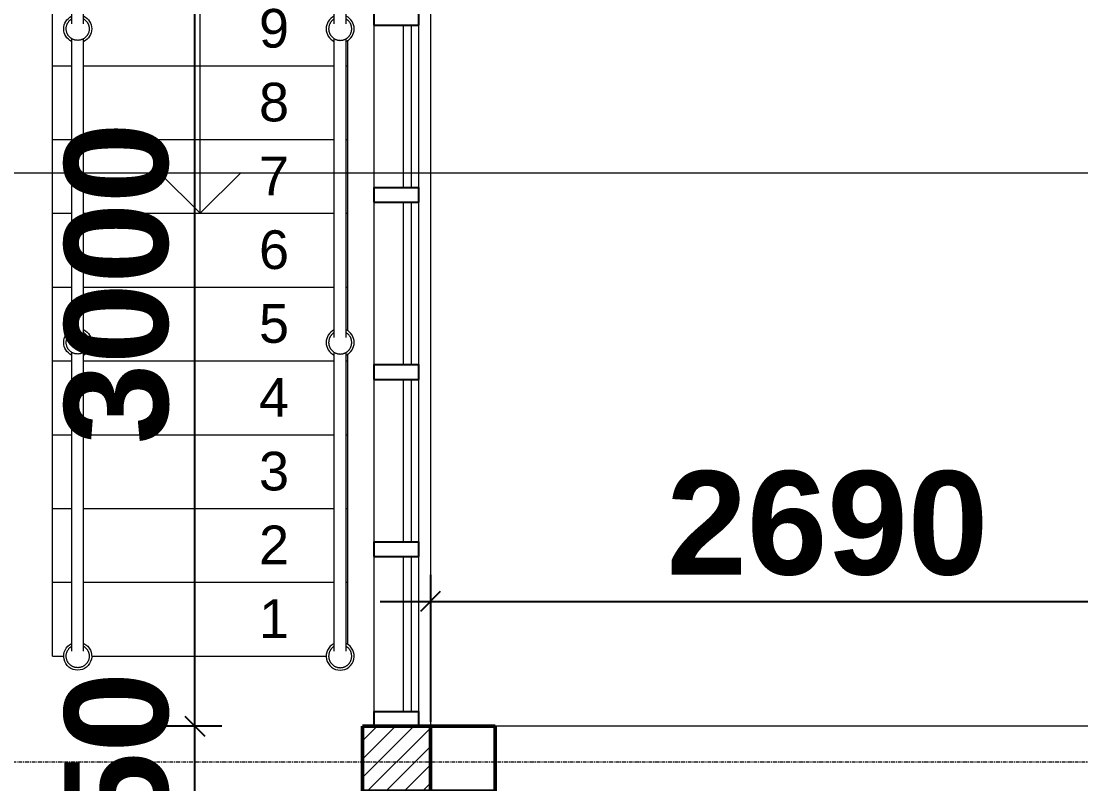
# Model space of a CAD drawing. Header units: inches. Extents: x 22 to 382261, y 22 to 371281.
# Drawn here: x 13783 to 17373, y 171582 to 174165 of the extents above; entities that cross this region are included whole.
import ezdxf

# ---------------------------------------------------------------- set-up
doc = ezdxf.new("R2010")
doc.units = ezdxf.units.IN
doc.header["$MEASUREMENT"] = 0
doc.linetypes.add('Grid Line 1_2_', pattern=[22.225, 12.7, -3.175, 3.175, -3.175])
doc.linetypes.add('Overhead', pattern=[3.96875, 2.38125, -1.5875])
for name, color, linetype, lineweight in [('A-ANNO-DIMS', 211, 'Continuous', 9), ('A-FLOR', 192, 'Continuous', 9), ('A-FLOR-HRAL', 11, 'Continuous', 9), ('A-GLAZ-CURT', 52, 'Continuous', 9), ('A-GLAZ-CWMG', 51, 'Continuous', 9), ('A-WALL', 113, 'Continuous', 9), ('A-WALL-PATT', 111, 'Continuous', 9), ('G-ANNO-SYMB', 111, 'Continuous', 9), ('I-WALL', 2, 'Continuous', 9), ('S-GRID', 1, 'Continuous', 9), ('S-STRS', 31, 'Continuous', 9), ('S-STRS-ANNO', 31, 'Continuous', 9)]:
    doc.layers.add(name, color=color, linetype=linetype, lineweight=lineweight)
doc.styles.add('Arial', font='arial.ttf', dxfattribs={"height": 506.015625})
doc.styles.add('Arial_B', font='arialbd.ttf', dxfattribs={"height": 350.793651})
doc.dimstyles.new('2', dxfattribs={"dimscale": 304.8, "dimtxt": 346.888196, "dimasz": 0.221354, "dimexe": 1.338583, "dimexo": 0.0625, "dimgap": 0.278871, "dimtad": 1, "dimdec": 0, "dimzin": 0, "dimdsep": 46, "dimtxsty": 'Arial_B', "dimblk1": 'OBLIQUE', "dimblk2": 'OBLIQUE', "dimsah": 1, "dimcen": 0.09, "dimdle": 0.557743, "dimazin": 0, "dimtfac": 1, "dimtdec": 4, "dimtix": 1, "dimtmove": 0, "dimatfit": 3, "dimfxl": 0.557743, "dimfxlon": 1, "dimtvp": 1, "dimtolj": 1, "dimtzin": 0, "dimarcsym": 2})

# ---------------------------------------------------------------- blocks, each defined once
blk = doc.blocks.new('Walls 1 - Walls 1-356110-02-FIRST FLOOR DIM - PART B')
at = {"layer": 'A-WALL', "lineweight": 50}
for p, q in [((-11068.8, 2158.2), (-11518.8, 2158.2)), ((-11518.8, 2158.2), (-11518.8, 1938.2)), ((-11068.8, 2158.2), (-11068.8, 1938.2)), ((-11518.8, 1938.2), (-11068.8, 1938.2)), ((-11068.8, 1928.2), (-11518.8, 1928.2)), ((-11518.8, 1928.2), (-11518.8, 1708.2)), ((-11068.8, 1928.2), (-11068.8, 1708.2)), ((-11518.8, 1708.2), (-11068.8, 1708.2))]:
    blk.add_line(p, q, dxfattribs=at)
at = {"layer": 'A-WALL'}
for p, q in [((-8598.8, 2158.2), (-11068.8, 2158.2)), ((-11068.8, 1928.2), (-11068.8, 1938.2)), ((-11068.8, 1693.2), (-11068.8, 1708.2)), ((-11068.8, 1649.9), (-11068.8, 1693.2)), ((-11068.8, 1693.2), (-8483.8, 1693.2)), ((-8483.8, 1708.2), (-8483.8, 1693.2)), ((-8483.8, 1693.2), (-8483.8, 1649.9)), ((-11068.8, 1649.9), (-11068.8, 1638.2)), ((-11068.8, 1638.2), (-8483.8, 1638.2)), ((-8483.8, 1638.2), (-8483.8, 1649.9))]:
    blk.add_line(p, q, dxfattribs=at)
blk = doc.blocks.new('Railing - 950mm High Post-379029-02-FIRST FLOOR DIM - PART B')
at = {"layer": 'A-FLOR-HRAL', "flags": 128}
for points in [[(0, 39.1), (-1.6, 39), (-3.1, 38.9), (-4.7, 38.8), (-6.2, 38.6), (-7.8, 38.3), (-9.3, 38), (-10.8, 37.6), (-12.3, 37.1), (-13.8, 36.6), (-15.2, 36), (-16.6, 35.4), (-18, 34.7), (-19.4, 33.9), (-20.8, 33.1), (-22.1, 32.2), (-23.3, 31.3), (-24.6, 30.4), (-25.8, 29.4), (-26.9, 28.3), (-28, 27.2), (-29.1, 26.1), (-30.1, 24.9), (-31.1, 23.7), (-32, 22.4), (-32.9, 21.1), (-33.7, 19.8), (-34.5, 18.4), (-35.2, 17), (-35.8, 15.6), (-36.4, 14.2), (-37, 12.7), (-37.4, 11.2), (-37.9, 9.7), (-38.2, 8.2), (-38.5, 6.6), (-38.7, 5.1), (-38.9, 3.5), (-39, 2), (-39.1, 0.4), (-39.1, -1.1), (-39, -2.7), (-38.8, -4.3), (-38.6, -5.8), (-38.4, -7.3), (-38.1, -8.9), (-37.7, -10.4), (-37.2, -11.9), (-36.7, -13.4), (-36.2, -14.8), (-35.5, -16.3), (-34.8, -17.7), (-34.1, -19), (-33.3, -20.4), (-32.5, -21.7), (-31.6, -23), (-30.6, -24.2), (-29.7, -25.4), (-28.6, -26.6), (-27.5, -27.7), (-26.4, -28.8), (-25.2, -29.8), (-24, -30.8), (-22.8, -31.8), (-21.5, -32.6), (-20.1, -33.5)], [(0, 39.1), (-1.6, 39), (-3.1, 38.9), (-4.7, 38.8), (-6.2, 38.6), (-7.8, 38.3), (-9.3, 38), (-10.8, 37.6), (-12.3, 37.1), (-13.8, 36.6), (-15.2, 36), (-16.6, 35.4), (-18, 34.7), (-19.4, 33.9), (-20.8, 33.1), (-22.1, 32.2), (-23.3, 31.3), (-24.6, 30.4), (-25.8, 29.4), (-26.9, 28.3), (-28, 27.2)], [(31.1, -23.7), (32, -22.4), (32.9, -21.1), (33.7, -19.8), (34.5, -18.4), (35.2, -17), (35.8, -15.6), (36.4, -14.2), (37, -12.7), (37.4, -11.2), (37.9, -9.7), (38.2, -8.2), (38.5, -6.6), (38.7, -5.1), (38.9, -3.5), (39, -2), (39.1, -0.4), (39.1, 1.1), (39, 2.7), (38.8, 4.3), (38.6, 5.8), (38.4, 7.3), (38.1, 8.9), (37.7, 10.4), (37.2, 11.9), (36.7, 13.4), (36.2, 14.8), (35.5, 16.3), (34.8, 17.7), (34.1, 19), (33.3, 20.4), (32.5, 21.7), (31.6, 23), (30.6, 24.2), (29.7, 25.4), (28.6, 26.6), (27.5, 27.7), (26.4, 28.8), (25.2, 29.8), (24, 30.8), (22.8, 31.8), (21.5, 32.6), (20.1, 33.5), (18.8, 34.3), (17.4, 35), (16, 35.7), (14.6, 36.3), (13.1, 36.8), (11.6, 37.3), (10.1, 37.7), (8.6, 38.1), (7.1, 38.4), (5.5, 38.7), (4, 38.9), (2.4, 39), (0.8, 39.1), (0, 39.1)], [(20.8, -33.1), (22.1, -32.2), (23.3, -31.3), (24.6, -30.4), (25.8, -29.4), (26.9, -28.3), (28, -27.2), (29.1, -26.1), (30.1, -24.9), (31.1, -23.7), (32, -22.4), (32.9, -21.1), (33.7, -19.8), (34.5, -18.4), (35.2, -17), (35.8, -15.6), (36.4, -14.2), (37, -12.7), (37.4, -11.2), (37.9, -9.7), (38.2, -8.2), (38.5, -6.6), (38.7, -5.1), (38.9, -3.5), (39, -2), (39.1, -0.4), (39.1, 1.1), (39, 2.7), (38.8, 4.3), (38.6, 5.8), (38.4, 7.3), (38.1, 8.9), (37.7, 10.4), (37.2, 11.9), (36.7, 13.4), (36.2, 14.8), (35.5, 16.3), (34.8, 17.7), (34.1, 19), (33.3, 20.4), (32.5, 21.7), (31.6, 23), (30.6, 24.2), (29.7, 25.4), (28.6, 26.6), (27.5, 27.7), (26.4, 28.8), (25.2, 29.8), (24, 30.8), (22.8, 31.8), (21.5, 32.6), (20.1, 33.5), (18.8, 34.3), (17.4, 35), (16, 35.7), (14.6, 36.3), (13.1, 36.8), (11.6, 37.3), (10.1, 37.7), (8.6, 38.1), (7.1, 38.4), (5.5, 38.7), (4, 38.9), (2.4, 39), (0.8, 39.1), (0, 39.1)], [(-31.1, 23.7), (-32, 22.4), (-32.9, 21.1), (-33.7, 19.8), (-34.5, 18.4), (-35.2, 17), (-35.8, 15.6), (-36.4, 14.2), (-37, 12.7), (-37.4, 11.2), (-37.9, 9.7), (-38.2, 8.2), (-38.5, 6.6), (-38.7, 5.1), (-38.9, 3.5), (-39, 2), (-39.1, 0.4), (-39.1, -1.1), (-39, -2.7), (-38.8, -4.3), (-38.6, -5.8), (-38.4, -7.3), (-38.1, -8.9), (-37.7, -10.4), (-37.2, -11.9), (-36.7, -13.4), (-36.2, -14.8), (-35.5, -16.3), (-34.8, -17.7), (-34.1, -19), (-33.3, -20.4), (-32.5, -21.7), (-31.6, -23), (-30.6, -24.2), (-29.7, -25.4), (-28.6, -26.6), (-27.5, -27.7), (-26.4, -28.8), (-25.2, -29.8), (-24, -30.8), (-22.8, -31.8), (-21.5, -32.6), (-20.1, -33.5)], [(20.8, -33.1), (22.1, -32.2), (23.3, -31.3), (24.6, -30.4), (25.8, -29.4), (26.9, -28.3), (28, -27.2)]]:
    blk.add_lwpolyline(points, dxfattribs=at)
at = {"layer": 'A-FLOR-HRAL'}
for start, end in [(90, 244.2857), (295.7143, 90)]:
    blk.add_arc((0, 0), 47.5, start, end, dxfattribs=at)
blk = doc.blocks.new('Railing - 950mm High Post-464047-02-FIRST FLOOR DIM - PART B')
at = {"layer": 'A-FLOR-HRAL', "flags": 128}
for points in [[(0, 39.1), (-1.6, 39), (-3.1, 38.9), (-4.7, 38.8), (-6.2, 38.6), (-7.8, 38.3), (-9.3, 38), (-10.8, 37.6), (-12.3, 37.1), (-13.8, 36.6), (-15.2, 36), (-16.6, 35.4), (-18, 34.7), (-19.4, 33.9), (-20.8, 33.1), (-22.1, 32.2), (-23.3, 31.3), (-24.6, 30.4), (-25.8, 29.4), (-26.9, 28.3), (-28, 27.2), (-29.1, 26.1), (-30.1, 24.9), (-31.1, 23.7), (-32, 22.4), (-32.9, 21.1), (-33.7, 19.8), (-34.5, 18.4), (-35.2, 17), (-35.8, 15.6), (-36.4, 14.2), (-37, 12.7), (-37.4, 11.2), (-37.9, 9.7), (-38.2, 8.2), (-38.5, 6.6), (-38.7, 5.1), (-38.9, 3.5), (-39, 2), (-39.1, 0.4), (-39.1, -1.1), (-39, -2.7), (-38.8, -4.3), (-38.6, -5.8), (-38.4, -7.3), (-38.1, -8.9), (-37.7, -10.4), (-37.2, -11.9), (-36.7, -13.4), (-36.2, -14.8), (-35.5, -16.3), (-34.8, -17.7), (-34.1, -19), (-33.3, -20.4), (-32.5, -21.7), (-31.6, -23), (-30.6, -24.2), (-29.7, -25.4), (-28.6, -26.6), (-27.5, -27.7), (-26.4, -28.8), (-25.2, -29.8), (-24, -30.8), (-22.8, -31.8), (-21.5, -32.6), (-20.1, -33.5)], [(20.8, -33.1), (22.1, -32.2), (23.3, -31.3), (24.6, -30.4), (25.8, -29.4), (26.9, -28.3), (28, -27.2), (29.1, -26.1), (30.1, -24.9), (31.1, -23.7), (32, -22.4), (32.9, -21.1), (33.7, -19.8), (34.5, -18.4), (35.2, -17), (35.8, -15.6), (36.4, -14.2), (37, -12.7), (37.4, -11.2), (37.9, -9.7), (38.2, -8.2), (38.5, -6.6), (38.7, -5.1), (38.9, -3.5), (39, -2), (39.1, -0.4), (39.1, 1.1), (39, 2.7), (38.8, 4.3), (38.6, 5.8), (38.4, 7.3), (38.1, 8.9), (37.7, 10.4), (37.2, 11.9), (36.7, 13.4), (36.2, 14.8), (35.5, 16.3), (34.8, 17.7), (34.1, 19), (33.3, 20.4), (32.5, 21.7), (31.6, 23), (30.6, 24.2), (29.7, 25.4), (28.6, 26.6), (27.5, 27.7), (26.4, 28.8), (25.2, 29.8), (24, 30.8), (22.8, 31.8), (21.5, 32.6), (20.1, 33.5), (18.8, 34.3), (17.4, 35), (16, 35.7), (14.6, 36.3), (13.1, 36.8), (11.6, 37.3), (10.1, 37.7), (8.6, 38.1), (7.1, 38.4), (5.5, 38.7), (4, 38.9), (2.4, 39), (0.8, 39.1), (0, 39.1)], [(-31.1, 23.7), (-32, 22.4), (-32.9, 21.1), (-33.7, 19.8), (-34.5, 18.4), (-35.2, 17), (-35.8, 15.6), (-36.4, 14.2), (-37, 12.7), (-37.4, 11.2), (-37.9, 9.7), (-38.2, 8.2), (-38.5, 6.6), (-38.7, 5.1), (-38.9, 3.5), (-39, 2), (-39.1, 0.4), (-39.1, -1.1), (-39, -2.7), (-38.8, -4.3), (-38.6, -5.8), (-38.4, -7.3), (-38.1, -8.9), (-37.7, -10.4), (-37.2, -11.9), (-36.7, -13.4), (-36.2, -14.8), (-35.5, -16.3), (-34.8, -17.7), (-34.1, -19), (-33.3, -20.4), (-32.5, -21.7), (-31.6, -23), (-30.6, -24.2), (-29.7, -25.4), (-28.6, -26.6), (-27.5, -27.7), (-26.4, -28.8), (-25.2, -29.8), (-24, -30.8), (-22.8, -31.8), (-21.5, -32.6), (-20.1, -33.5)], [(-20.8, 33.1), (-22.1, 32.2), (-23.3, 31.3), (-24.6, 30.4), (-25.8, 29.4), (-26.9, 28.3), (-28, 27.2)], [(31.1, -23.7), (32, -22.4), (32.9, -21.1), (33.7, -19.8), (34.5, -18.4), (35.2, -17), (35.8, -15.6), (36.4, -14.2), (37, -12.7), (37.4, -11.2), (37.9, -9.7), (38.2, -8.2), (38.5, -6.6), (38.7, -5.1), (38.9, -3.5), (39, -2), (39.1, -0.4), (39.1, 1.1), (39, 2.7), (38.8, 4.3), (38.6, 5.8), (38.4, 7.3), (38.1, 8.9), (37.7, 10.4), (37.2, 11.9), (36.7, 13.4), (36.2, 14.8), (35.5, 16.3), (34.8, 17.7), (34.1, 19), (33.3, 20.4), (32.5, 21.7), (31.6, 23), (30.6, 24.2), (29.7, 25.4), (28.6, 26.6), (27.5, 27.7), (26.4, 28.8), (25.2, 29.8), (24, 30.8), (22.8, 31.8), (21.5, 32.6), (20.1, 33.5)], [(20.8, -33.1), (22.1, -32.2), (23.3, -31.3), (24.6, -30.4), (25.8, -29.4), (26.9, -28.3), (28, -27.2)]]:
    blk.add_lwpolyline(points, dxfattribs=at)
at = {"layer": 'A-FLOR-HRAL'}
for start, end in [(115.7143, 244.2857), (295.7143, 64.2857)]:
    blk.add_arc((0, 0), 47.5, start, end, dxfattribs=at)
blk = doc.blocks.new('Railing - 950mm High Post-464049-02-FIRST FLOOR DIM - PART B')
at = {"layer": 'A-FLOR-HRAL', "flags": 128}
for points in [[(0, 39.1), (-1.6, 39), (-3.1, 38.9), (-4.7, 38.8), (-6.2, 38.6), (-7.8, 38.3), (-9.3, 38), (-10.8, 37.6), (-12.3, 37.1), (-13.8, 36.6), (-15.2, 36), (-16.6, 35.4), (-18, 34.7), (-19.4, 33.9), (-20.8, 33.1), (-22.1, 32.2), (-23.3, 31.3), (-24.6, 30.4), (-25.8, 29.4), (-26.9, 28.3), (-28, 27.2), (-29.1, 26.1), (-30.1, 24.9), (-31.1, 23.7), (-32, 22.4), (-32.9, 21.1), (-33.7, 19.8), (-34.5, 18.4), (-35.2, 17), (-35.8, 15.6), (-36.4, 14.2), (-37, 12.7), (-37.4, 11.2), (-37.9, 9.7), (-38.2, 8.2), (-38.5, 6.6), (-38.7, 5.1), (-38.9, 3.5), (-39, 2), (-39.1, 0.4), (-39.1, -1.1), (-39, -2.7), (-38.8, -4.3), (-38.6, -5.8), (-38.4, -7.3), (-38.1, -8.9), (-37.7, -10.4), (-37.2, -11.9), (-36.7, -13.4), (-36.2, -14.8), (-35.5, -16.3), (-34.8, -17.7), (-34.1, -19), (-33.3, -20.4), (-32.5, -21.7), (-31.6, -23), (-30.6, -24.2), (-29.7, -25.4), (-28.6, -26.6), (-27.5, -27.7), (-26.4, -28.8), (-25.2, -29.8), (-24, -30.8), (-22.8, -31.8), (-21.5, -32.6), (-20.1, -33.5)], [(20.8, -33.1), (22.1, -32.2), (23.3, -31.3), (24.6, -30.4), (25.8, -29.4), (26.9, -28.3), (28, -27.2), (29.1, -26.1), (30.1, -24.9), (31.1, -23.7), (32, -22.4), (32.9, -21.1), (33.7, -19.8), (34.5, -18.4), (35.2, -17), (35.8, -15.6), (36.4, -14.2), (37, -12.7), (37.4, -11.2), (37.9, -9.7), (38.2, -8.2), (38.5, -6.6), (38.7, -5.1), (38.9, -3.5), (39, -2), (39.1, -0.4), (39.1, 1.1), (39, 2.7), (38.8, 4.3), (38.6, 5.8), (38.4, 7.3), (38.1, 8.9), (37.7, 10.4), (37.2, 11.9), (36.7, 13.4), (36.2, 14.8), (35.5, 16.3), (34.8, 17.7), (34.1, 19), (33.3, 20.4), (32.5, 21.7), (31.6, 23), (30.6, 24.2), (29.7, 25.4), (28.6, 26.6), (27.5, 27.7), (26.4, 28.8), (25.2, 29.8), (24, 30.8), (22.8, 31.8), (21.5, 32.6), (20.1, 33.5), (18.8, 34.3), (17.4, 35), (16, 35.7), (14.6, 36.3), (13.1, 36.8), (11.6, 37.3), (10.1, 37.7), (8.6, 38.1), (7.1, 38.4), (5.5, 38.7), (4, 38.9), (2.4, 39), (0.8, 39.1), (0, 39.1)], [(-31.1, 23.7), (-32, 22.4), (-32.9, 21.1), (-33.7, 19.8), (-34.5, 18.4), (-35.2, 17), (-35.8, 15.6), (-36.4, 14.2), (-37, 12.7), (-37.4, 11.2), (-37.9, 9.7), (-38.2, 8.2), (-38.5, 6.6), (-38.7, 5.1), (-38.9, 3.5), (-39, 2), (-39.1, 0.4), (-39.1, -1.1), (-39, -2.7), (-38.8, -4.3), (-38.6, -5.8), (-38.4, -7.3), (-38.1, -8.9), (-37.7, -10.4), (-37.2, -11.9), (-36.7, -13.4), (-36.2, -14.8), (-35.5, -16.3), (-34.8, -17.7), (-34.1, -19), (-33.3, -20.4), (-32.5, -21.7), (-31.6, -23), (-30.6, -24.2), (-29.7, -25.4), (-28.6, -26.6), (-27.5, -27.7), (-26.4, -28.8), (-25.2, -29.8), (-24, -30.8), (-22.8, -31.8), (-21.5, -32.6), (-20.1, -33.5)], [(-20.8, 33.1), (-22.1, 32.2), (-23.3, 31.3), (-24.6, 30.4), (-25.8, 29.4), (-26.9, 28.3), (-28, 27.2)], [(34.3, -18.7), (34.5, -18.4), (35.2, -17), (35.8, -15.6), (36.4, -14.2), (37, -12.7), (37.4, -11.2), (37.9, -9.7), (38.2, -8.2), (38.5, -6.6), (38.7, -5.1), (38.9, -3.5), (39, -2), (39.1, -0.4), (39.1, 1.1), (39, 2.7), (38.8, 4.3), (38.6, 5.8), (38.4, 7.3), (38.1, 8.9), (37.7, 10.4), (37.2, 11.9), (36.7, 13.4), (36.2, 14.8), (35.5, 16.3), (34.8, 17.7), (34.1, 19), (33.3, 20.4), (32.5, 21.7), (31.6, 23), (30.6, 24.2), (29.7, 25.4), (28.6, 26.6), (27.5, 27.7), (26.4, 28.8), (25.2, 29.8), (24, 30.8), (22.8, 31.8), (21.5, 32.6), (20.1, 33.5)], [(20.8, -33.1), (22.1, -32.2), (23.3, -31.3), (24.6, -30.4), (25.8, -29.4), (26.9, -28.3), (28, -27.2)], [(31.1, -23.7), (32, -22.4), (32.9, -21.1), (33.7, -19.8)]]:
    blk.add_lwpolyline(points, dxfattribs=at)
at = {"layer": 'A-FLOR-HRAL'}
for start, end in [(115.7143, 244.2857), (295.7143, 64.2857)]:
    blk.add_arc((0, 0), 47.5, start, end, dxfattribs=at)
blk = doc.blocks.new('Railing - Railing-377356-02-FIRST FLOOR DIM - PART B')
at = {"layer": 'A-FLOR-HRAL'}
for p, q in [((-11614.2, 4537.7), (-11614.2, 5550.6)), ((-11574.2, 4537.6), (-11574.2, 5550.2)), ((-11614.2, 3475.2), (-11614.2, 4488.1)), ((-11574.2, 3475.1), (-11574.2, 4487.7)), ((-11614.2, 2412.7), (-11614.2, 3425.6)), ((-11574.2, 2412.6), (-11574.2, 3425.2))]:
    blk.add_line(p, q, dxfattribs=at)
at = {"rotation": 180}
for name, p in [('Railing - 950mm High Post-464049-02-FIRST FLOOR DIM - PART B', (-11594.2, 4520.7)), ('Railing - 950mm High Post-464047-02-FIRST FLOOR DIM - PART B', (-11594.2, 3458.2)), ('Railing - 950mm High Post-379029-02-FIRST FLOOR DIM - PART B', (-11594.2, 2395.7))]:
    blk.add_blockref(name, p, dxfattribs=at)
blk = doc.blocks.new('Railing - 950mm High Post-V1-02-FIRST FLOOR DIM - PART B')
at = {"layer": 'A-FLOR-HRAL'}
blk.add_line((-21.5, -32.6), (-20.1, -33.5), dxfattribs=at)
at = {"layer": 'A-FLOR-HRAL', "flags": 128}
for points in [[(0, 39.1), (-1.6, 39), (-3.1, 38.9), (-4.7, 38.8), (-6.2, 38.6), (-7.8, 38.3), (-9.3, 38), (-10.8, 37.6), (-12.3, 37.1), (-13.8, 36.6), (-15.2, 36), (-16.6, 35.4), (-18, 34.7), (-19.4, 33.9), (-20.8, 33.1), (-22.1, 32.2), (-23.3, 31.3), (-24.6, 30.4), (-25.8, 29.4), (-26.9, 28.3), (-28, 27.2), (-29.1, 26.1), (-30.1, 24.9), (-31.1, 23.7), (-32, 22.4), (-32.9, 21.1), (-33.7, 19.8), (-34.5, 18.4), (-35.2, 17), (-35.8, 15.6), (-36.4, 14.2), (-37, 12.7), (-37.4, 11.2), (-37.9, 9.7), (-38.2, 8.2), (-38.5, 6.6), (-38.7, 5.1), (-38.9, 3.5), (-39, 2), (-39.1, 0.4), (-39.1, -1.1), (-39, -2.7), (-38.8, -4.3), (-38.6, -5.8), (-38.4, -7.3), (-38.1, -8.9), (-37.7, -10.4), (-37.2, -11.9), (-36.7, -13.4), (-36.2, -14.8), (-35.5, -16.3), (-34.8, -17.7), (-34.1, -19), (-33.3, -20.4), (-32.5, -21.7), (-31.6, -23), (-30.6, -24.2), (-29.7, -25.4), (-28.6, -26.6), (-27.5, -27.7), (-26.4, -28.8), (-25.2, -29.8), (-24, -30.8), (-22.8, -31.8), (-21.5, -32.6), (-20.1, -33.5)], [(0, 39.1), (-1.6, 39), (-3.1, 38.9), (-4.7, 38.8), (-6.2, 38.6), (-7.8, 38.3), (-9.3, 38), (-10.8, 37.6), (-12.3, 37.1), (-13.8, 36.6), (-15.2, 36), (-16.6, 35.4), (-18, 34.7), (-19.4, 33.9), (-20.8, 33.1), (-22.1, 32.2), (-23.3, 31.3), (-24.6, 30.4), (-25.8, 29.4), (-26.9, 28.3), (-28, 27.2)], [(31.1, -23.7), (32, -22.4), (32.9, -21.1), (33.7, -19.8), (34.5, -18.4), (35.2, -17), (35.8, -15.6), (36.4, -14.2), (37, -12.7), (37.4, -11.2), (37.9, -9.7), (38.2, -8.2), (38.5, -6.6), (38.7, -5.1), (38.9, -3.5), (39, -2), (39.1, -0.4), (39.1, 1.1), (39, 2.7), (38.8, 4.3), (38.6, 5.8), (38.4, 7.3), (38.1, 8.9), (37.7, 10.4), (37.2, 11.9), (36.7, 13.4), (36.2, 14.8), (35.5, 16.3), (34.8, 17.7), (34.1, 19), (33.3, 20.4), (32.5, 21.7), (31.6, 23), (30.6, 24.2), (29.7, 25.4), (28.6, 26.6), (27.5, 27.7), (26.4, 28.8), (25.2, 29.8), (24, 30.8), (22.8, 31.8), (21.5, 32.6), (20.1, 33.5), (18.8, 34.3), (17.4, 35), (16, 35.7), (14.6, 36.3), (13.1, 36.8), (11.6, 37.3), (10.1, 37.7), (8.6, 38.1), (7.1, 38.4), (5.5, 38.7), (4, 38.9), (2.4, 39), (0.8, 39.1), (0, 39.1)], [(20.8, -33.1), (22.1, -32.2), (23.3, -31.3), (24.6, -30.4), (25.8, -29.4), (26.9, -28.3), (28, -27.2), (29.1, -26.1), (30.1, -24.9), (31.1, -23.7), (32, -22.4), (32.9, -21.1), (33.7, -19.8), (34.5, -18.4), (35.2, -17), (35.8, -15.6), (36.4, -14.2), (37, -12.7), (37.4, -11.2), (37.9, -9.7), (38.2, -8.2), (38.5, -6.6), (38.7, -5.1), (38.9, -3.5), (39, -2), (39.1, -0.4), (39.1, 1.1), (39, 2.7), (38.8, 4.3), (38.6, 5.8), (38.4, 7.3), (38.1, 8.9), (37.7, 10.4), (37.2, 11.9), (36.7, 13.4), (36.2, 14.8), (35.5, 16.3), (34.8, 17.7), (34.1, 19), (33.3, 20.4), (32.5, 21.7), (31.6, 23), (30.6, 24.2), (29.7, 25.4), (28.6, 26.6), (27.5, 27.7), (26.4, 28.8), (25.2, 29.8), (24, 30.8), (22.8, 31.8), (21.5, 32.6), (20.1, 33.5), (18.8, 34.3), (17.4, 35), (16, 35.7), (14.6, 36.3), (13.1, 36.8), (11.6, 37.3), (10.1, 37.7), (8.6, 38.1), (7.1, 38.4), (5.5, 38.7), (4, 38.9), (2.4, 39), (0.8, 39.1), (0, 39.1)], [(-31.1, 23.7), (-32, 22.4), (-32.9, 21.1), (-33.7, 19.8), (-34.5, 18.4), (-35.2, 17), (-35.8, 15.6), (-36.4, 14.2), (-37, 12.7), (-37.4, 11.2), (-37.9, 9.7), (-38.2, 8.2), (-38.5, 6.6), (-38.7, 5.1), (-38.9, 3.5), (-39, 2), (-39.1, 0.4), (-39.1, -1.1), (-39, -2.7), (-38.8, -4.3), (-38.6, -5.8), (-38.4, -7.3), (-38.1, -8.9), (-37.7, -10.4), (-37.2, -11.9), (-36.7, -13.4), (-36.2, -14.8), (-35.5, -16.3), (-34.8, -17.7), (-34.1, -19), (-33.3, -20.4), (-32.5, -21.7), (-31.6, -23), (-30.6, -24.2), (-29.7, -25.4), (-28.6, -26.6), (-27.5, -27.7), (-26.4, -28.8), (-25.2, -29.8), (-24, -30.8), (-22.8, -31.8), (-21.7, -32.5)], [(20.8, -33.1), (22.1, -32.2), (23.3, -31.3), (24.6, -30.4), (25.8, -29.4), (26.9, -28.3), (28, -27.2)]]:
    blk.add_lwpolyline(points, dxfattribs=at)
at = {"layer": 'A-FLOR-HRAL'}
for start, end in [(90, 244.2857), (295.7143, 90)]:
    blk.add_arc((0, 0), 47.5, start, end, dxfattribs=at)
blk = doc.blocks.new('Railing - 950mm High Post-V3-02-FIRST FLOOR DIM - PART B')
at = {"layer": 'A-FLOR-HRAL'}
blk.add_line((-21.5, -32.6), (-20.1, -33.5), dxfattribs=at)
at = {"layer": 'A-FLOR-HRAL', "flags": 128}
for points in [[(0, 39.1), (-1.6, 39), (-3.1, 38.9), (-4.7, 38.8), (-6.2, 38.6), (-7.8, 38.3), (-9.3, 38), (-10.8, 37.6), (-12.3, 37.1), (-13.8, 36.6), (-15.2, 36), (-16.6, 35.4), (-18, 34.7), (-19.4, 33.9), (-20.8, 33.1), (-22.1, 32.2), (-23.3, 31.3), (-24.6, 30.4), (-25.8, 29.4), (-26.9, 28.3), (-28, 27.2), (-29.1, 26.1), (-30.1, 24.9), (-31.1, 23.7), (-32, 22.4), (-32.9, 21.1), (-33.7, 19.8), (-34.5, 18.4), (-35.2, 17), (-35.8, 15.6), (-36.4, 14.2), (-37, 12.7), (-37.4, 11.2), (-37.9, 9.7), (-38.2, 8.2), (-38.5, 6.6), (-38.7, 5.1), (-38.9, 3.5), (-39, 2), (-39.1, 0.4), (-39.1, -1.1), (-39, -2.7), (-38.8, -4.3), (-38.6, -5.8), (-38.4, -7.3), (-38.1, -8.9), (-37.7, -10.4), (-37.2, -11.9), (-36.7, -13.4), (-36.2, -14.8), (-35.5, -16.3), (-34.8, -17.7), (-34.1, -19), (-33.3, -20.4), (-32.5, -21.7), (-31.6, -23), (-30.6, -24.2), (-29.7, -25.4), (-28.6, -26.6), (-27.5, -27.7), (-26.4, -28.8), (-25.2, -29.8), (-24, -30.8), (-22.8, -31.8), (-21.5, -32.6), (-20.1, -33.5)], [(20.8, -33.1), (22.1, -32.2), (23.3, -31.3), (24.6, -30.4), (25.8, -29.4), (26.9, -28.3), (28, -27.2), (29.1, -26.1), (30.1, -24.9), (31.1, -23.7), (32, -22.4), (32.9, -21.1), (33.7, -19.8), (34.5, -18.4), (35.2, -17), (35.8, -15.6), (36.4, -14.2), (37, -12.7), (37.4, -11.2), (37.9, -9.7), (38.2, -8.2), (38.5, -6.6), (38.7, -5.1), (38.9, -3.5), (39, -2), (39.1, -0.4), (39.1, 1.1), (39, 2.7), (38.8, 4.3), (38.6, 5.8), (38.4, 7.3), (38.1, 8.9), (37.7, 10.4), (37.2, 11.9), (36.7, 13.4), (36.2, 14.8), (35.5, 16.3), (34.8, 17.7), (34.1, 19), (33.3, 20.4), (32.5, 21.7), (31.6, 23), (30.6, 24.2), (29.7, 25.4), (28.6, 26.6), (27.5, 27.7), (26.4, 28.8), (25.2, 29.8), (24, 30.8), (22.8, 31.8), (21.5, 32.6), (20.1, 33.5), (18.8, 34.3), (17.4, 35), (16, 35.7), (14.6, 36.3), (13.1, 36.8), (11.6, 37.3), (10.1, 37.7), (8.6, 38.1), (7.1, 38.4), (5.5, 38.7), (4, 38.9), (2.4, 39), (0.8, 39.1), (0, 39.1)], [(-31.1, 23.7), (-32, 22.4), (-32.9, 21.1), (-33.7, 19.8), (-34.5, 18.4), (-35.2, 17), (-35.8, 15.6), (-36.4, 14.2), (-37, 12.7), (-37.4, 11.2), (-37.9, 9.7), (-38.2, 8.2), (-38.5, 6.6), (-38.7, 5.1), (-38.9, 3.5), (-39, 2), (-39.1, 0.4), (-39.1, -1.1), (-39, -2.7), (-38.8, -4.3), (-38.6, -5.8), (-38.4, -7.3), (-38.1, -8.9), (-37.7, -10.4), (-37.2, -11.9), (-36.7, -13.4), (-36.2, -14.8), (-35.5, -16.3), (-34.8, -17.7), (-34.1, -19), (-33.3, -20.4), (-32.5, -21.7), (-31.6, -23), (-30.6, -24.2), (-29.7, -25.4), (-28.6, -26.6), (-27.5, -27.7), (-26.4, -28.8), (-25.2, -29.8), (-24, -30.8), (-22.8, -31.8), (-21.7, -32.5)], [(-20.8, 33.1), (-22.1, 32.2), (-23.3, 31.3), (-24.6, 30.4), (-25.8, 29.4), (-26.9, 28.3), (-28, 27.2)], [(31.1, -23.7), (32, -22.4), (32.9, -21.1), (33.7, -19.8), (34.5, -18.4), (35.2, -17), (35.8, -15.6), (36.4, -14.2), (37, -12.7), (37.4, -11.2), (37.9, -9.7), (38.2, -8.2), (38.5, -6.6), (38.7, -5.1), (38.9, -3.5), (39, -2), (39.1, -0.4), (39.1, 1.1), (39, 2.7), (38.8, 4.3), (38.6, 5.8), (38.4, 7.3), (38.1, 8.9), (37.7, 10.4), (37.2, 11.9), (36.7, 13.4), (36.2, 14.8), (35.5, 16.3), (34.8, 17.7), (34.1, 19), (33.3, 20.4), (32.5, 21.7), (31.6, 23), (30.6, 24.2), (29.7, 25.4), (28.6, 26.6), (27.5, 27.7), (26.4, 28.8), (25.2, 29.8), (24, 30.8), (22.8, 31.8), (21.5, 32.6), (20.1, 33.5)], [(20.8, -33.1), (22.1, -32.2), (23.3, -31.3), (24.6, -30.4), (25.8, -29.4), (26.9, -28.3), (28, -27.2)]]:
    blk.add_lwpolyline(points, dxfattribs=at)
at = {"layer": 'A-FLOR-HRAL'}
for start, end in [(115.7143, 244.2857), (295.7143, 64.2857)]:
    blk.add_arc((0, 0), 47.5, start, end, dxfattribs=at)
blk = doc.blocks.new('Railing - 950mm High Post-V4-02-FIRST FLOOR DIM - PART B')
at = {"layer": 'A-FLOR-HRAL'}
blk.add_line((-21.5, -32.6), (-20.1, -33.5), dxfattribs=at)
at = {"layer": 'A-FLOR-HRAL', "flags": 128}
for points in [[(0, 39.1), (-1.6, 39), (-3.1, 38.9), (-4.7, 38.8), (-6.2, 38.6), (-7.8, 38.3), (-9.3, 38), (-10.8, 37.6), (-12.3, 37.1), (-13.8, 36.6), (-15.2, 36), (-16.6, 35.4), (-18, 34.7), (-19.4, 33.9), (-20.8, 33.1), (-22.1, 32.2), (-23.3, 31.3), (-24.6, 30.4), (-25.8, 29.4), (-26.9, 28.3), (-28, 27.2), (-29.1, 26.1), (-30.1, 24.9), (-31.1, 23.7), (-32, 22.4), (-32.9, 21.1), (-33.7, 19.8), (-34.5, 18.4), (-35.2, 17), (-35.8, 15.6), (-36.4, 14.2), (-37, 12.7), (-37.4, 11.2), (-37.9, 9.7), (-38.2, 8.2), (-38.5, 6.6), (-38.7, 5.1), (-38.9, 3.5), (-39, 2), (-39.1, 0.4), (-39.1, -1.1), (-39, -2.7), (-38.8, -4.3), (-38.6, -5.8), (-38.4, -7.3), (-38.1, -8.9), (-37.7, -10.4), (-37.2, -11.9), (-36.7, -13.4), (-36.2, -14.8), (-35.5, -16.3), (-34.8, -17.7), (-34.1, -19), (-33.3, -20.4), (-32.5, -21.7), (-31.6, -23), (-30.6, -24.2), (-29.7, -25.4), (-28.6, -26.6), (-27.5, -27.7), (-26.4, -28.8), (-25.2, -29.8), (-24, -30.8), (-22.8, -31.8), (-21.5, -32.6), (-20.1, -33.5)], [(20.8, -33.1), (22.1, -32.2), (23.3, -31.3), (24.6, -30.4), (25.8, -29.4), (26.9, -28.3), (28, -27.2), (29.1, -26.1), (30.1, -24.9), (31.1, -23.7), (32, -22.4), (32.9, -21.1), (33.7, -19.8), (34.5, -18.4), (35.2, -17), (35.8, -15.6), (36.4, -14.2), (37, -12.7), (37.4, -11.2), (37.9, -9.7), (38.2, -8.2), (38.5, -6.6), (38.7, -5.1), (38.9, -3.5), (39, -2), (39.1, -0.4), (39.1, 1.1), (39, 2.7), (38.8, 4.3), (38.6, 5.8), (38.4, 7.3), (38.1, 8.9), (37.7, 10.4), (37.2, 11.9), (36.7, 13.4), (36.2, 14.8), (35.5, 16.3), (34.8, 17.7), (34.1, 19), (33.3, 20.4), (32.5, 21.7), (31.6, 23), (30.6, 24.2), (29.7, 25.4), (28.6, 26.6), (27.5, 27.7), (26.4, 28.8), (25.2, 29.8), (24, 30.8), (22.8, 31.8), (21.5, 32.6), (20.1, 33.5), (18.8, 34.3), (17.4, 35), (16, 35.7), (14.6, 36.3), (13.1, 36.8), (11.6, 37.3), (10.1, 37.7), (8.6, 38.1), (7.1, 38.4), (5.5, 38.7), (4, 38.9), (2.4, 39), (0.8, 39.1), (0, 39.1)], [(-31.1, 23.7), (-32, 22.4), (-32.9, 21.1), (-33.7, 19.8), (-34.5, 18.4), (-35.2, 17), (-35.8, 15.6), (-36.4, 14.2), (-37, 12.7), (-37.4, 11.2), (-37.9, 9.7), (-38.2, 8.2), (-38.5, 6.6), (-38.7, 5.1), (-38.9, 3.5), (-39, 2), (-39.1, 0.4), (-39.1, -1.1), (-39, -2.7), (-38.8, -4.3), (-38.6, -5.8), (-38.4, -7.3), (-38.1, -8.9), (-37.7, -10.4), (-37.2, -11.9), (-36.7, -13.4), (-36.2, -14.8), (-35.5, -16.3), (-34.8, -17.7), (-34.1, -19), (-33.3, -20.4), (-32.5, -21.7), (-31.6, -23), (-30.6, -24.2), (-29.7, -25.4), (-28.6, -26.6), (-27.5, -27.7), (-26.4, -28.8), (-25.2, -29.8), (-24, -30.8), (-22.8, -31.8), (-21.7, -32.5)], [(-20.8, 33.1), (-22.1, 32.2), (-23.3, 31.3), (-24.6, 30.4), (-25.8, 29.4), (-26.9, 28.3), (-28, 27.2)], [(34.3, -18.7), (34.5, -18.4), (35.2, -17), (35.8, -15.6), (36.4, -14.2), (37, -12.7), (37.4, -11.2), (37.9, -9.7), (38.2, -8.2), (38.5, -6.6), (38.7, -5.1), (38.9, -3.5), (39, -2), (39.1, -0.4), (39.1, 1.1), (39, 2.7), (38.8, 4.3), (38.6, 5.8), (38.4, 7.3), (38.1, 8.9), (37.7, 10.4), (37.2, 11.9), (36.7, 13.4), (36.2, 14.8), (35.5, 16.3), (34.8, 17.7), (34.1, 19), (33.3, 20.4), (32.5, 21.7), (31.6, 23), (30.6, 24.2), (29.7, 25.4), (28.6, 26.6), (27.5, 27.7), (26.4, 28.8), (25.2, 29.8), (24, 30.8), (22.8, 31.8), (21.5, 32.6), (20.1, 33.5)], [(20.8, -33.1), (22.1, -32.2), (23.3, -31.3), (24.6, -30.4), (25.8, -29.4), (26.9, -28.3), (28, -27.2)], [(31.1, -23.7), (32, -22.4), (32.9, -21.1), (33.7, -19.8)]]:
    blk.add_lwpolyline(points, dxfattribs=at)
at = {"layer": 'A-FLOR-HRAL'}
for start, end in [(115.7143, 244.2857), (295.7143, 64.2857)]:
    blk.add_arc((0, 0), 47.5, start, end, dxfattribs=at)
blk = doc.blocks.new('Railing - Railing-377360-02-FIRST FLOOR DIM - PART B')
at = {"layer": 'A-FLOR-HRAL'}
for p, q in [((-12503.4, 4537.6), (-12503.4, 5550.2)), ((-12463.4, 4537.7), (-12463.4, 5550.6)), ((-12503.4, 3475.1), (-12503.4, 4487.7)), ((-12463.4, 3475.2), (-12463.4, 4488.1)), ((-12503.4, 2412.6), (-12503.4, 3425.2)), ((-12463.4, 2412.7), (-12463.4, 3425.6))]:
    blk.add_line(p, q, dxfattribs=at)
at = {"extrusion": (0, 0, -1), "zscale": -1, "rotation": 180}
for name, p in [('Railing - 950mm High Post-V4-02-FIRST FLOOR DIM - PART B', (12483.4, 4520.7)), ('Railing - 950mm High Post-V3-02-FIRST FLOOR DIM - PART B', (12483.4, 3458.2)), ('Railing - 950mm High Post-V1-02-FIRST FLOOR DIM - PART B', (12483.4, 2395.7))]:
    blk.add_blockref(name, p, dxfattribs=at)
blk = doc.blocks.new('System Panel - Glazed-460958-02-FIRST FLOOR DIM - PART B')
at = {"layer": 'A-GLAZ-CURT', "lineweight": 18}
for p, q in [((-275, 49.5), (275, 49.5)), ((-275, 24.5), (-275, 49.5)), ((275, 24.5), (275, 49.5)), ((275, 24.5), (-275, 24.5))]:
    blk.add_line(p, q, dxfattribs=at)
blk = doc.blocks.new('System Panel - Glazed-460957-02-FIRST FLOOR DIM - PART B')
at = {"layer": 'A-GLAZ-CURT', "lineweight": 18}
for p, q in [((-262.5, 49.5), (262.5, 49.5)), ((-262.5, 24.5), (-262.5, 49.5)), ((262.5, 24.5), (262.5, 49.5)), ((262.5, 24.5), (-262.5, 24.5))]:
    blk.add_line(p, q, dxfattribs=at)
blk = doc.blocks.new('Rectangular Mullion - 50 x 150mm-441106-02-FIRST FLOOR DIM - PART B')
at = {"layer": 'A-GLAZ-CWMG'}
for p, q in [((22763.297347, 5783.191796), (22763.297347, 6333.191796)), ((22913.297347, 6333.191796), (22913.297347, 5783.191796))]:
    blk.add_line(p, q, dxfattribs=at)
blk = doc.blocks.new('Rectangular Mullion - 50 x 150mm-440587-02-FIRST FLOOR DIM - PART B')
at = {"layer": 'A-GLAZ-CWMG'}
for p, q in [((22763.3, 6383.2), (22763.3, 6908.2)), ((22913.3, 6908.2), (22913.3, 6383.2))]:
    blk.add_line(p, q, dxfattribs=at)
blk = doc.blocks.new('Rectangular Mullion - 50 x 150mm-460962-02-FIRST FLOOR DIM - PART B')
at = {"layer": 'A-GLAZ-CWMG', "lineweight": 25}
for p, q in [((0, 75), (-50, 75)), ((-50, 75), (-50, -75)), ((0, 75), (0, -75)), ((-50, -75), (0, -75))]:
    blk.add_line(p, q, dxfattribs=at)
blk = doc.blocks.new('Rectangular Mullion - 50 x 150mm-460956-02-FIRST FLOOR DIM - PART B')
at = {"layer": 'A-GLAZ-CWMG', "lineweight": 25}
for p, q in [((25, 75), (-25, 75)), ((-25, 75), (-25, -75)), ((25, 75), (25, -75)), ((-25, -75), (25, -75))]:
    blk.add_line(p, q, dxfattribs=at)
blk = doc.blocks.new('_Oblique')
at = {"color": 0, "linetype": 'ByBlock', "lineweight": -2}
blk.add_line((-0.5, -0.5), (0.5, 0.5), dxfattribs=at)
blk = doc.blocks.new('*D5578')
at = {"layer": 'A-ANNO-DIMS', "color": 0, "lineweight": -2, "transparency": 16777216}
for p, q in [((14371.9, 171777), (14371.9, 171844.5)), ((14462.8, 171777), (13963.9, 171777)), ((14371.9, 171327), (14371.9, 171777)), ((14462.8, 171327), (13963.9, 171327)), ((14371.9, 171327), (14371.9, 171259.6))]:
    blk.add_line(p, q, dxfattribs=at)
at = {"layer": 'Defpoints', "color": 0, "transparency": 16777216}
for p in [(14371.9, 171777), (14481.9, 171777), (14481.9, 171327)]:
    blk.add_point(p, dxfattribs=at)
at = {"layer": 'A-ANNO-DIMS', "color": 0, "lineweight": -2, "transparency": 16777216, "xscale": 67.46874999999999, "yscale": 67.46874999999999, "zscale": 67.46874999999999}
for p, rotation in [((14371.9, 171777), 270), ((14371.9, 171327), 90)]:
    blk.add_blockref('_Oblique', p, dxfattribs=dict(at, rotation=rotation))
at = {"layer": 'A-ANNO-DIMS', "color": 0, "transparency": 16777216, "insert": (14107.7, 171552), "char_height": 350.79, "width": 615.654, "attachment_point": 5, "rotation": 90, "style": 'Arial_B'}
blk.add_mtext('\\A1;450', dxfattribs=at)
blk = doc.blocks.new('*D5579')
at = {"layer": 'A-ANNO-DIMS', "color": 0, "lineweight": -2, "transparency": 16777216}
for p, q in [((14371.9, 171607), (14371.9, 174947)), ((14462.8, 174777), (13963.9, 174777)), ((14462.8, 171777), (13963.9, 171777))]:
    blk.add_line(p, q, dxfattribs=at)
at = {"layer": 'Defpoints', "color": 0, "transparency": 16777216}
for p in [(14371.9, 174777), (14481.9, 174777), (14481.9, 171777)]:
    blk.add_point(p, dxfattribs=at)
at = {"layer": 'A-ANNO-DIMS', "color": 0, "lineweight": -2, "transparency": 16777216, "xscale": 67.46874999999999, "yscale": 67.46874999999999, "zscale": 67.46874999999999}
for p, rotation in [((14371.9, 174777), 90), ((14371.9, 171777), 270)]:
    blk.add_blockref('_Oblique', p, dxfattribs=dict(at, rotation=rotation))
at = {"layer": 'A-ANNO-DIMS', "color": 0, "transparency": 16777216, "insert": (14107.7, 173277), "char_height": 350.79, "width": 820.872, "attachment_point": 5, "rotation": 90, "style": 'Arial_B'}
blk.add_mtext('\\A1;3000', dxfattribs=at)
blk = doc.blocks.new('*D5602')
at = {"layer": 'A-ANNO-DIMS', "color": 0, "lineweight": -2, "transparency": 16777216}
for p, q in [((15169.5, 172290.3), (15169.5, 171791.4)), ((17859.5, 172290.3), (17859.5, 171791.4)), ((14999.5, 172199.4), (18029.5, 172199.4))]:
    blk.add_line(p, q, dxfattribs=at)
at = {"layer": 'Defpoints', "color": 0, "transparency": 16777216}
for p in [(15169.5, 172309.4), (17859.5, 172309.4), (17859.5, 172199.4)]:
    blk.add_point(p, dxfattribs=at)
at = {"layer": 'A-ANNO-DIMS', "color": 0, "lineweight": -2, "transparency": 16777216, "xscale": 67.46874999999999, "yscale": 67.46874999999999, "zscale": 67.46874999999999, "rotation": 180}
blk.add_blockref('_Oblique', (15169.5, 172199.4), dxfattribs=at)
at = {"layer": 'A-ANNO-DIMS', "color": 0, "lineweight": -2, "transparency": 16777216, "xscale": 67.46874999999999, "yscale": 67.46874999999999, "zscale": 67.46874999999999}
blk.add_blockref('_Oblique', (17859.5, 172199.4), dxfattribs=at)
at = {"layer": 'A-ANNO-DIMS', "color": 0, "transparency": 16777216, "insert": (16514.5, 172463.6), "char_height": 350.79, "width": 820.872, "attachment_point": 5, "style": 'Arial_B'}
blk.add_mtext('\\A1;2690', dxfattribs=at)

msp = doc.modelspace()

# ---------------------------------------------------------------- hatches: boundary and pattern name
at = {"layer": 'A-WALL-PATT'}
h = msp.add_hatch(dxfattribs=at)
h.set_pattern_fill('FP_1', color=256, style=0, pattern_type=2)
h.set_pattern_definition([(45, (26458.296, 169618.836), (-31.1127, 31.1127), [])])
h.paths.add_polyline_path([(15169.5, 171327), (15169.5, 171777), (14939.5, 171777), (14939.5, 171327), (15039.5, 171327)])
h.paths.add_polyline_path([(14939.5, 174777), (15169.5, 174777), (15169.5, 176727), (14939.5, 176727), (14939.5, 174924)])
h.paths.add_polyline_path([(15164.5, 177627), (15169.5, 177627), (15169.5, 178072), (15164.5, 178072), (15164.5, 178302), (14939.5, 178302), (14939.5, 177627)])

# ---------------------------------------------------------------- linework, layer by layer
at = {"layer": 'A-FLOR'}
msp.add_line((15169.5, 174777), (15169.5, 171777), dxfattribs=at)
at = {"layer": 'G-ANNO-SYMB'}
msp.add_line((13325.2, 173652), (50324.3, 173652), dxfattribs=at)
at = {"layer": 'I-WALL', "lineweight": 50}
for p, q in [((15169.5, 171777), (14939.5, 171777)), ((14939.5, 171777), (14939.5, 171327)), ((15169.5, 171327), (15169.5, 171777))]:
    msp.add_line(p, q, dxfattribs=at)
at = {"layer": 'S-GRID', "linetype": 'Grid Line 1_2_'}
msp.add_line((13374.5, 171657), (50940.5, 171657), dxfattribs=at)
at = {"layer": 'S-STRS'}
for p, q in [((13889.5, 174014.5), (13889.5, 174264.5)), ((14889.5, 174014.5), (14889.5, 174100.6)), ((13889.5, 173764.5), (13889.5, 174014.5)), ((13889.5, 174014.5), (13954.9, 174014.5)), ((13994.9, 174014.5), (14844.1, 174014.5)), ((14884.1, 174014.5), (14889.5, 174014.5)), ((14889.5, 173764.5), (14889.5, 174014.5)), ((13889.5, 173514.5), (13889.5, 173764.5)), ((13889.5, 173764.5), (13954.9, 173764.5)), ((13994.9, 173764.5), (14844.1, 173764.5)), ((14884.1, 173764.5), (14889.5, 173764.5)), ((14889.5, 173514.5), (14889.5, 173764.5)), ((13889.5, 173264.5), (13889.5, 173514.5)), ((13889.5, 173514.5), (13954.9, 173514.5)), ((13994.9, 173514.5), (14844.1, 173514.5)), ((14884.1, 173514.5), (14889.5, 173514.5)), ((14889.5, 173264.5), (14889.5, 173514.5)), ((13889.5, 173014.5), (13889.5, 173264.5)), ((13889.5, 173264.5), (13954.9, 173264.5)), ((13994.9, 173264.5), (14844.1, 173264.5)), ((14884.1, 173264.5), (14889.5, 173264.5)), ((14889.5, 173116), (14889.5, 173264.5)), ((14889.5, 173014.5), (14889.5, 173038.1)), ((13889.5, 172764.5), (13889.5, 173014.5)), ((13889.5, 173014.5), (13954.9, 173014.5)), ((13994.9, 173014.5), (14844.1, 173014.5)), ((14884.1, 173014.5), (14889.5, 173014.5)), ((14889.5, 172764.5), (14889.5, 173014.5)), ((13889.5, 172514.5), (13889.5, 172764.5)), ((13889.5, 172764.5), (13954.9, 172764.5)), ((13994.9, 172764.5), (14844.1, 172764.5)), ((14884.1, 172764.5), (14889.5, 172764.5)), ((14889.5, 172514.5), (14889.5, 172764.5)), ((13889.5, 172264.5), (13889.5, 172514.5)), ((13889.5, 172514.5), (13954.9, 172514.5)), ((13994.9, 172514.5), (14844.1, 172514.5)), ((14884.1, 172514.5), (14889.5, 172514.5)), ((14889.5, 172264.5), (14889.5, 172514.5)), ((13889.5, 172014.5), (13889.5, 172264.5)), ((13889.5, 172264.5), (13954.9, 172264.5)), ((13994.9, 172264.5), (14844.1, 172264.5)), ((14884.1, 172264.5), (14889.5, 172264.5)), ((14889.5, 172053.5), (14889.5, 172264.5)), ((13889.5, 172014.5), (13928.6, 172014.5)), ((14021.2, 172014.5), (14817.8, 172014.5))]:
    msp.add_line(p, q, dxfattribs=at)
at = {"layer": 'S-STRS', "linetype": 'Overhead'}
for p, q in [((13889.5, 174014.5), (13954.9, 174014.5)), ((13994.9, 174014.5), (14844.1, 174014.5)), ((14884.1, 174014.5), (14889.5, 174014.5)), ((13889.5, 173764.5), (13954.9, 173764.5)), ((13994.9, 173764.5), (14844.1, 173764.5)), ((14884.1, 173764.5), (14889.5, 173764.5)), ((13889.5, 173514.5), (13954.9, 173514.5)), ((13994.9, 173514.5), (14844.1, 173514.5)), ((14884.1, 173514.5), (14889.5, 173514.5)), ((13889.5, 173264.5), (13954.9, 173264.5)), ((13994.9, 173264.5), (14844.1, 173264.5)), ((14884.1, 173264.5), (14889.5, 173264.5)), ((13889.5, 173014.5), (13954.9, 173014.5)), ((13994.9, 173014.5), (14844.1, 173014.5)), ((14884.1, 173014.5), (14889.5, 173014.5)), ((13889.5, 172764.5), (13954.9, 172764.5)), ((13994.9, 172764.5), (14844.1, 172764.5)), ((14884.1, 172764.5), (14889.5, 172764.5)), ((13889.5, 172514.5), (13954.9, 172514.5)), ((13994.9, 172514.5), (14844.1, 172514.5)), ((14884.1, 172514.5), (14889.5, 172514.5)), ((13889.5, 172264.5), (13954.9, 172264.5)), ((13994.9, 172264.5), (14844.1, 172264.5)), ((14884.1, 172264.5), (14889.5, 172264.5)), ((13889.5, 172014.5), (13928.6, 172014.5)), ((14021.2, 172014.5), (14817.8, 172014.5))]:
    msp.add_line(p, q, dxfattribs=at)
at = {"layer": 'S-STRS-ANNO'}
for p, q in [((14389.5, 174014.5), (14389.5, 174264.5)), ((14389.5, 173764.5), (14389.5, 174014.5)), ((14389.5, 173514.5), (14389.5, 173764.5)), ((14389.5, 173514.5), (14252, 173652)), ((14389.5, 173514.5), (14527, 173652))]:
    msp.add_line(p, q, dxfattribs=at)

# ---------------------------------------------------------------- block references
at = {"layer": 'A-FLOR-HRAL'}
for name in ['Railing - Railing-377360-02-FIRST FLOOR DIM - PART B', 'Railing - Railing-377356-02-FIRST FLOOR DIM - PART B']:
    msp.add_blockref(name, (26458.3, 169618.8), dxfattribs=at)
at = {"layer": 'A-GLAZ-CURT', "lineweight": 18, "rotation": 269.9999999999999}
for name, p in [('System Panel - Glazed-460958-02-FIRST FLOOR DIM - PART B', (15054.5, 173877)), ('System Panel - Glazed-460958-02-FIRST FLOOR DIM - PART B', (15054.5, 173277)), ('System Panel - Glazed-460958-02-FIRST FLOOR DIM - PART B', (15054.5, 172677)), ('System Panel - Glazed-460957-02-FIRST FLOOR DIM - PART B', (15054.5, 172089.5))]:
    msp.add_blockref(name, p, dxfattribs=at)
at = {"layer": 'A-GLAZ-CWMG', "lineweight": 25, "extrusion": (0, 0, -1), "rotation": 270.0000000000001}
for name, p in [('Rectangular Mullion - 50 x 150mm-460956-02-FIRST FLOOR DIM - PART B', (-15054.5, 174177)), ('Rectangular Mullion - 50 x 150mm-460956-02-FIRST FLOOR DIM - PART B', (-15054.5, 173577)), ('Rectangular Mullion - 50 x 150mm-460956-02-FIRST FLOOR DIM - PART B', (-15054.5, 172977)), ('Rectangular Mullion - 50 x 150mm-460956-02-FIRST FLOOR DIM - PART B', (-15054.5, 172377)), ('Rectangular Mullion - 50 x 150mm-460962-02-FIRST FLOOR DIM - PART B', (-15054.5, 171777))]:
    msp.add_blockref(name, p, dxfattribs=at)
at = {"layer": 'A-GLAZ-CWMG'}
for name, p in [('Rectangular Mullion - 50 x 150mm-441106-02-FIRST FLOOR DIM - PART B', (-7783.8, 167818.8)), ('Rectangular Mullion - 50 x 150mm-441106-02-FIRST FLOOR DIM - PART B', (-7783.8, 167218.8)), ('Rectangular Mullion - 50 x 150mm-441106-02-FIRST FLOOR DIM - PART B', (-7783.8, 166618.8)), ('Rectangular Mullion - 50 x 150mm-440587-02-FIRST FLOOR DIM - PART B', (-7783.8, 165443.8))]:
    msp.add_blockref(name, p, dxfattribs=at)
at = {"layer": 'A-WALL'}
msp.add_blockref('Walls 1 - Walls 1-356110-02-FIRST FLOOR DIM - PART B', (26458.3, 169618.8), dxfattribs=at)

# ---------------------------------------------------------------- texts
at = {"layer": 'S-STRS-ANNO', "char_height": 131, "width": 120.877, "attachment_point": 1, "line_spacing_factor": 0.941778, "style": 'Arial'}
for s, insert in [('9', (14589.1, 174206.8)), ('8', (14589.1, 173956.8)), ('7', (14589.1, 173706.8)), ('6', (14589.1, 173456.8)), ('5', (14589.1, 173206.8)), ('4', (14589.1, 172956.8)), ('3', (14589.1, 172706.8)), ('2', (14589.1, 172456.8)), ('1', (14589.1, 172206.8))]:
    msp.add_mtext(s, dxfattribs=dict(at, insert=insert))

# ---------------------------------------------------------------- dimensions: what is measured, and where the dimension line sits
at = {"layer": 'A-ANNO-DIMS'}
for base, p1, p2, override, picture, middle in [((14371.9, 174777), (14481.9, 171777), (14481.9, 174777), {"dimpost": '<>', "dimfxl": 3000}, '*D5579', (14107.7, 173277)), ((14371.9, 171777), (14481.9, 171327), (14481.9, 171777), {"dimpost": '<>', "dimfxl": 450}, '*D5578', (14107.7, 171552))]:
    dim = msp.add_linear_dim(base=base, p1=p1, p2=p2, angle=90, dimstyle='2', override=override, dxfattribs=at)
    dim.commit()
    dim.dimension.update_dxf_attribs({"geometry": picture, "text_midpoint": middle})
dim = msp.add_linear_dim(base=(17859.5, 172199.4), p1=(15169.5, 172309.4), p2=(17859.5, 172309.4), dimstyle='2', override={"dimpost": '<>', "dimfxl": 2690}, dxfattribs=at)
dim.commit()
dim.dimension.update_dxf_attribs({"geometry": '*D5602', "text_midpoint": (16514.5, 172463.6)})

doc.saveas('drawing.dxf')
